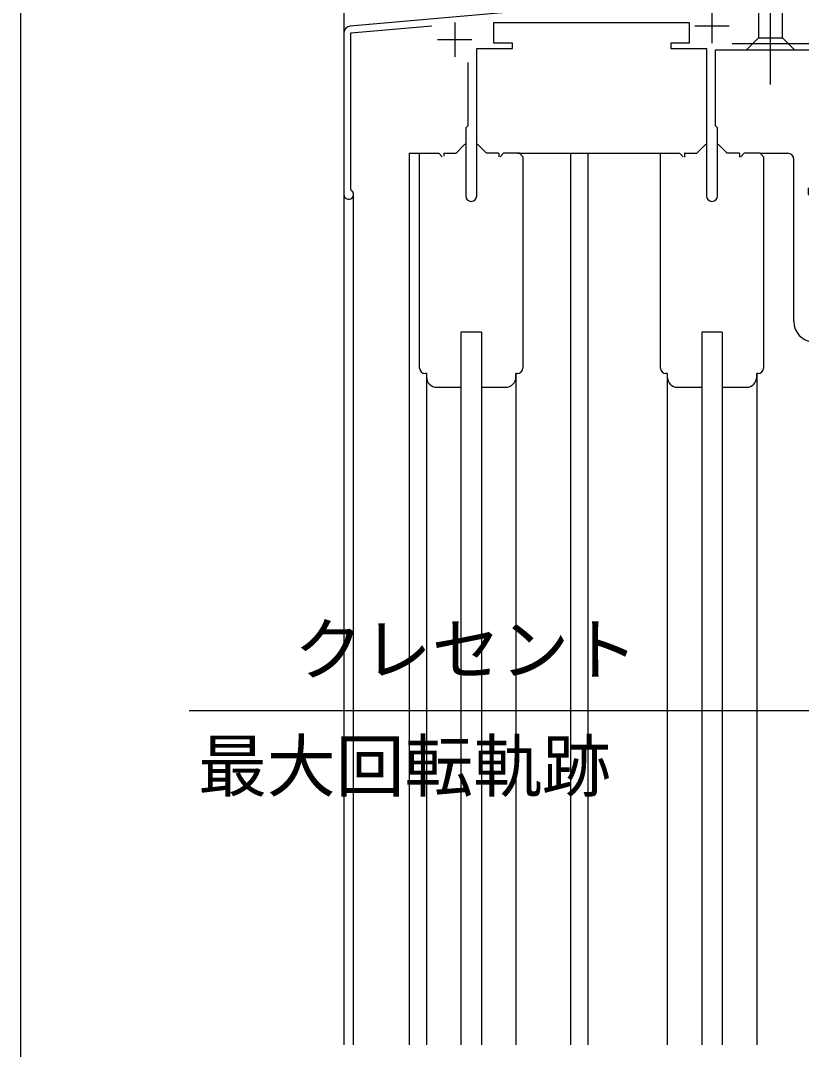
# Model space of a CAD drawing. Units: millimetres, scale not verified. Extents: x -525 to 525, y -782 to 777.
# Drawn here: x -525 to -411.5, y 344.3 to 493.8 of the extents above; entities that cross this region are included whole.
import ezdxf
from ezdxf.enums import TextEntityAlignment as Align

# ---------------------------------------------------------------- set-up
doc = ezdxf.new("R2010")
doc.units = ezdxf.units.MM
doc.header["$LTSCALE"] = 4
for name, color, linetype in [('0-2_YKK_11', 7, 'Continuous'), ('0-3_YKK_11E', 7, 'Continuous'), ('0-4_YKK_12', 2, 'Continuous'), ('0-5_YKK_13', 4, 'Continuous'), ('0-7_YKK_D', 6, 'Continuous'), ('0-8_YKK_ZWAK', 7, 'Continuous')]:
    doc.layers.add(name, color=color, linetype=linetype)
doc.styles.add('ＭＳ ゴシック', font='')
doc.styles.get('ＭＳ ゴシック').set_extended_font_data('MS Gothic')

msp = doc.modelspace()

# ---------------------------------------------------------------- linework, layer by layer
at = {"layer": '0-2_YKK_11'}
for p, q in [((-424.5, 495.5), (-424.5, 490.5)), ((-461.9, 493.5), (-461.9, 488.5)), ((-478, 491.984), (-478, 468.5)), ((-427, 493), (-422, 493)), ((-464.4, 491), (-459.4, 491)), ((-460, 487.683), (-460, 478.5))]:
    msp.add_line(p, q, dxfattribs=at)
for points in [[(-424, 478.5), (-424, 489.5), (-408.9, 489.5), (-408.9, 469.4), (-410.5, 469.4), (-410.5, 468.5), (-393, 468.5), (-393, 471), (-393.8, 471), (-393.8, 469.4), (-408, 469.4), (-408, 497.5), (-410, 497.5), (-410, 496.8), (-408.8, 496.8), (-408.8, 490.4), (-421.576, 490.4)], [(-436.9, 495.3), (-450.57, 495.3), (-477.087, 492.98)], [(-458.7, 468.3), (-458.7, 489.7), (-453.5, 489.7), (-453.5, 490.5), (-456.2, 490.5), (-456.2, 493.5), (-427.8, 493.5), (-427.8, 490.5), (-430.5, 490.5), (-430.5, 489.7), (-425.3, 489.7), (-425.3, 468.3)], [(-476.88, 469.06), (-477, 469.3), (-477, 491.984), (-465.208, 493.016)], [(-460, 478.5), (-460.3, 478.2), (-460.3, 468.3)], [(-423.7, 468.3), (-423.7, 478.2), (-424, 478.5)]]:
    msp.add_lwpolyline(points, dxfattribs=at)
for centre, radius, start, end in [((-477, 491.984), 1, 95.00007, 180.00002), ((-477.3, 468.5), 0.7, 179.99876, 53.12734), ((-459.5, 468.3), 0.8, 179.99893, 359.99889), ((-424.5, 468.3), 0.8, 180.00002, 0)]:
    msp.add_arc(centre, radius, start, end, dxfattribs=at)
at = {"layer": '0-3_YKK_11E'}
for p, q in [((-464.2, 474.5), (-463.7, 474)), ((-454.8, 474.5), (-455.3, 474)), ((-452.5, 474.5), (-454.8, 474.5)), ((-429.2, 474.5), (-428.7, 474)), ((-419.8, 474.5), (-420.3, 474)), ((-417.5, 474.5), (-419.8, 474.5)), ((-466, 442.5), (-466.2, 442.5)), ((-452.8, 442.5), (-453, 442.5)), ((-431, 442.5), (-431.2, 442.5)), ((-417.8, 442.5), (-418, 442.5))]:
    msp.add_line(p, q, dxfattribs=at)
for points in [[(-467, 443.3), (-467, 474.5), (-464.2, 474.5)], [(-452.5, 474.5), (-452, 474), (-452, 443.3)], [(-432, 443.3), (-432, 474.5), (-429.2, 474.5)], [(-417.5, 474.5), (-417, 474), (-417, 443.3)]]:
    msp.add_lwpolyline(points, dxfattribs=at)
for centre, start, end in [((-466.2, 443.3), 180.00002, 270), ((-452.8, 443.3), 270, 0), ((-431.2, 443.3), 180.00002, 270), ((-417.8, 443.3), 270, 0)]:
    msp.add_arc(centre, 0.8, start, end, dxfattribs=at)
at = {"layer": '0-4_YKK_12'}
for p, q in [((-478, 494.9), (-478, 345.004)), ((-468.5, 474.5), (-466.5, 474.5)), ((-468.5, 474.499), (-468.5, 345.004)), ((-452.724, 474.5), (-431.5, 474.5)), ((-445, 345.004), (-445, 474.5)), ((-442.5, 345.004), (-442.5, 474.5)), ((-417.5, 474.5), (-414.5, 474.5)), ((-416.5, 474.501), (-413.5, 474.501)), ((-476.6, 345.004), (-476.6, 468.447)), ((-461, 448.5), (-461, 345.004)), ((-458, 448.5), (-461, 448.5)), ((-458, 448.5), (-458, 345.004)), ((-423, 448.5), (-423, 345.004)), ((-466, 442.5), (-466, 345.004)), ((-453, 442.5), (-453, 345.004)), ((-431, 442.5), (-431, 345.004)), ((-418, 442.5), (-418, 345.004))]:
    msp.add_line(p, q, dxfattribs=at)
msp.add_lwpolyline([(-423, 448.5), (-426, 448.5), (-426, 345.004)], dxfattribs=at)
at = {"layer": '0-5_YKK_13'}
for p, q in [((-416, 484.5), (-416, 534.5)), ((-417.75, 523.95), (-417.75, 491.25)), ((-414.25, 491.25), (-414.25, 523.95)), ((-419.5, 489.5), (-417.75, 491.25)), ((-417.75, 491.25), (-414.25, 491.25)), ((-412.5, 489.5), (-414.25, 491.25)), ((-419.5, 489.5), (-412.5, 489.5)), ((-460.464, 475.777), (-461.7, 474.5)), ((-458.536, 475.777), (-457.3, 474.5)), ((-425.464, 475.777), (-426.7, 474.5)), ((-423.536, 475.777), (-422.3, 474.5)), ((-463.5, 474.47), (-463.5, 474.053)), ((-463.47, 474.5), (-461.7, 474.5)), ((-455.53, 474.5), (-457.3, 474.5)), ((-455.5, 474.47), (-455.5, 473.994)), ((-428.5, 474.47), (-428.5, 473.931)), ((-428.47, 474.5), (-426.7, 474.5)), ((-420.53, 474.5), (-422.3, 474.5)), ((-420.5, 474.47), (-420.5, 473.95)), ((-412.6, 450.07), (-412.6, 473.6)), ((-466, 442.5), (-466, 442)), ((-453, 442), (-453, 442.5)), ((-431, 442.5), (-431, 442)), ((-418, 442), (-418, 442.5)), ((-464.5, 440.5), (-461, 440.5)), ((-458, 440.5), (-454.5, 440.5)), ((-429.5, 440.5), (-426, 440.5)), ((-423, 440.5), (-419.5, 440.5))]:
    msp.add_line(p, q, dxfattribs=at)
for centre, radius, start, end in [((-460.4, 475.7), 0.1, 0, 129.73588), ((-458.6, 475.7), 0.1, 50.26412, 180), ((-425.4, 475.7), 0.1, 0, 129.73588), ((-423.6, 475.7), 0.1, 50.26412, 180), ((-463.47, 474.47), 0.03, 90, 180), ((-455.53, 474.47), 0.03, 0, 90), ((-428.47, 474.47), 0.03, 90, 180), ((-420.53, 474.47), 0.03, 0, 90), ((-413.5, 473.6), 0.9, 0, 90), ((-409.6, 450.07), 3, 180, 265.00191), ((-464.5, 442), 1.5, 179.99942, 270), ((-454.5, 442), 1.5, 270, 0), ((-429.5, 442), 1.5, 179.99942, 270), ((-419.5, 442), 1.5, 270, 0)]:
    msp.add_arc(centre, radius, start, end, dxfattribs=at)
at = {"layer": '0-7_YKK_D'}
msp.add_lwpolyline([(-371.2, 393.504), (-408, 393.504), (-500.516, 393.504)], dxfattribs=at)
at = {"layer": '0-8_YKK_ZWAK'}
msp.add_line((-525, 747.5), (-525, -782.5), dxfattribs=at)

# ---------------------------------------------------------------- texts
at = {"layer": '0-7_YKK_D', "style": 'ＭＳ ゴシック'}
for s, p in [('クレセント', (-485.249, 396.584)), ('最大回転軌跡', (-499.198, 379.629))]:
    msp.add_text(s, height=7.331, dxfattribs=at).set_placement(p, align=Align.BOTTOM_LEFT)

doc.saveas('drawing.dxf')
